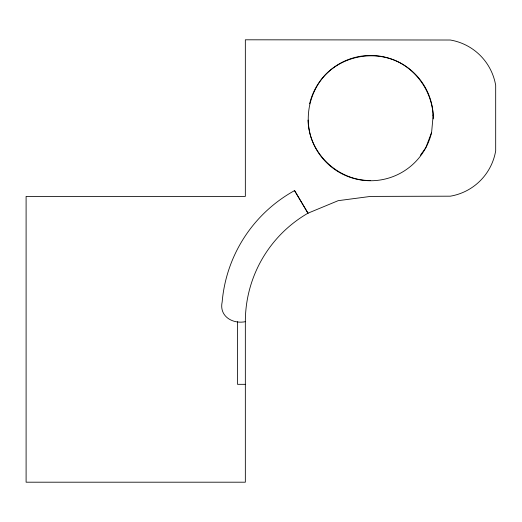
<?xml version="1.0" encoding="UTF-8"?>
<svg xmlns="http://www.w3.org/2000/svg" width="522" height="522" viewBox="0 0 522 522"><rect width="100%" height="100%" fill="white"/><g stroke="black" fill="none" stroke-linecap="round" stroke-linejoin="round"><path stroke-width="0.78" d="M433.234 114.566L431.609 132.399L425.828 147.693L420.367 155.295M370.62 180.514C343.593 180.834 318.648 161.866 310.655 136.216C304.633 114.997 310.127 91.559 324.952 75.227C344.018 55.143 375.736 49.949 400.211 62.894C419.479 73.641 432.164 94.097 433.227 116.125A62.64 62.64 0 0 0 309.631 103.806M294.565 190.602L307.98 213.185L294.565 190.602A140.933 140.933 0 0 0 222.163 301.944C218.972 316.319 232.681 324.253 245.34 321.683A125.28 125.28 0 0 1 307.98 213.185L338.197 200.67L370.62 196.403L450.303 196.187A55.365 55.365 0 0 0 495.685 150.806L495.685 85.399A55.365 55.365 0 0 0 450.303 40.018L245.34 39.802L245.34 196.403L26.1 196.403L26.1 482.197L245.34 482.197L245.34 321.683M245.34 384.322L237.51 384.322L237.51 321.683M433.26 114.807L433.26 118.899M431.609 132.399A62.64 62.64 0 0 1 308.013 120.08"/></g></svg>
